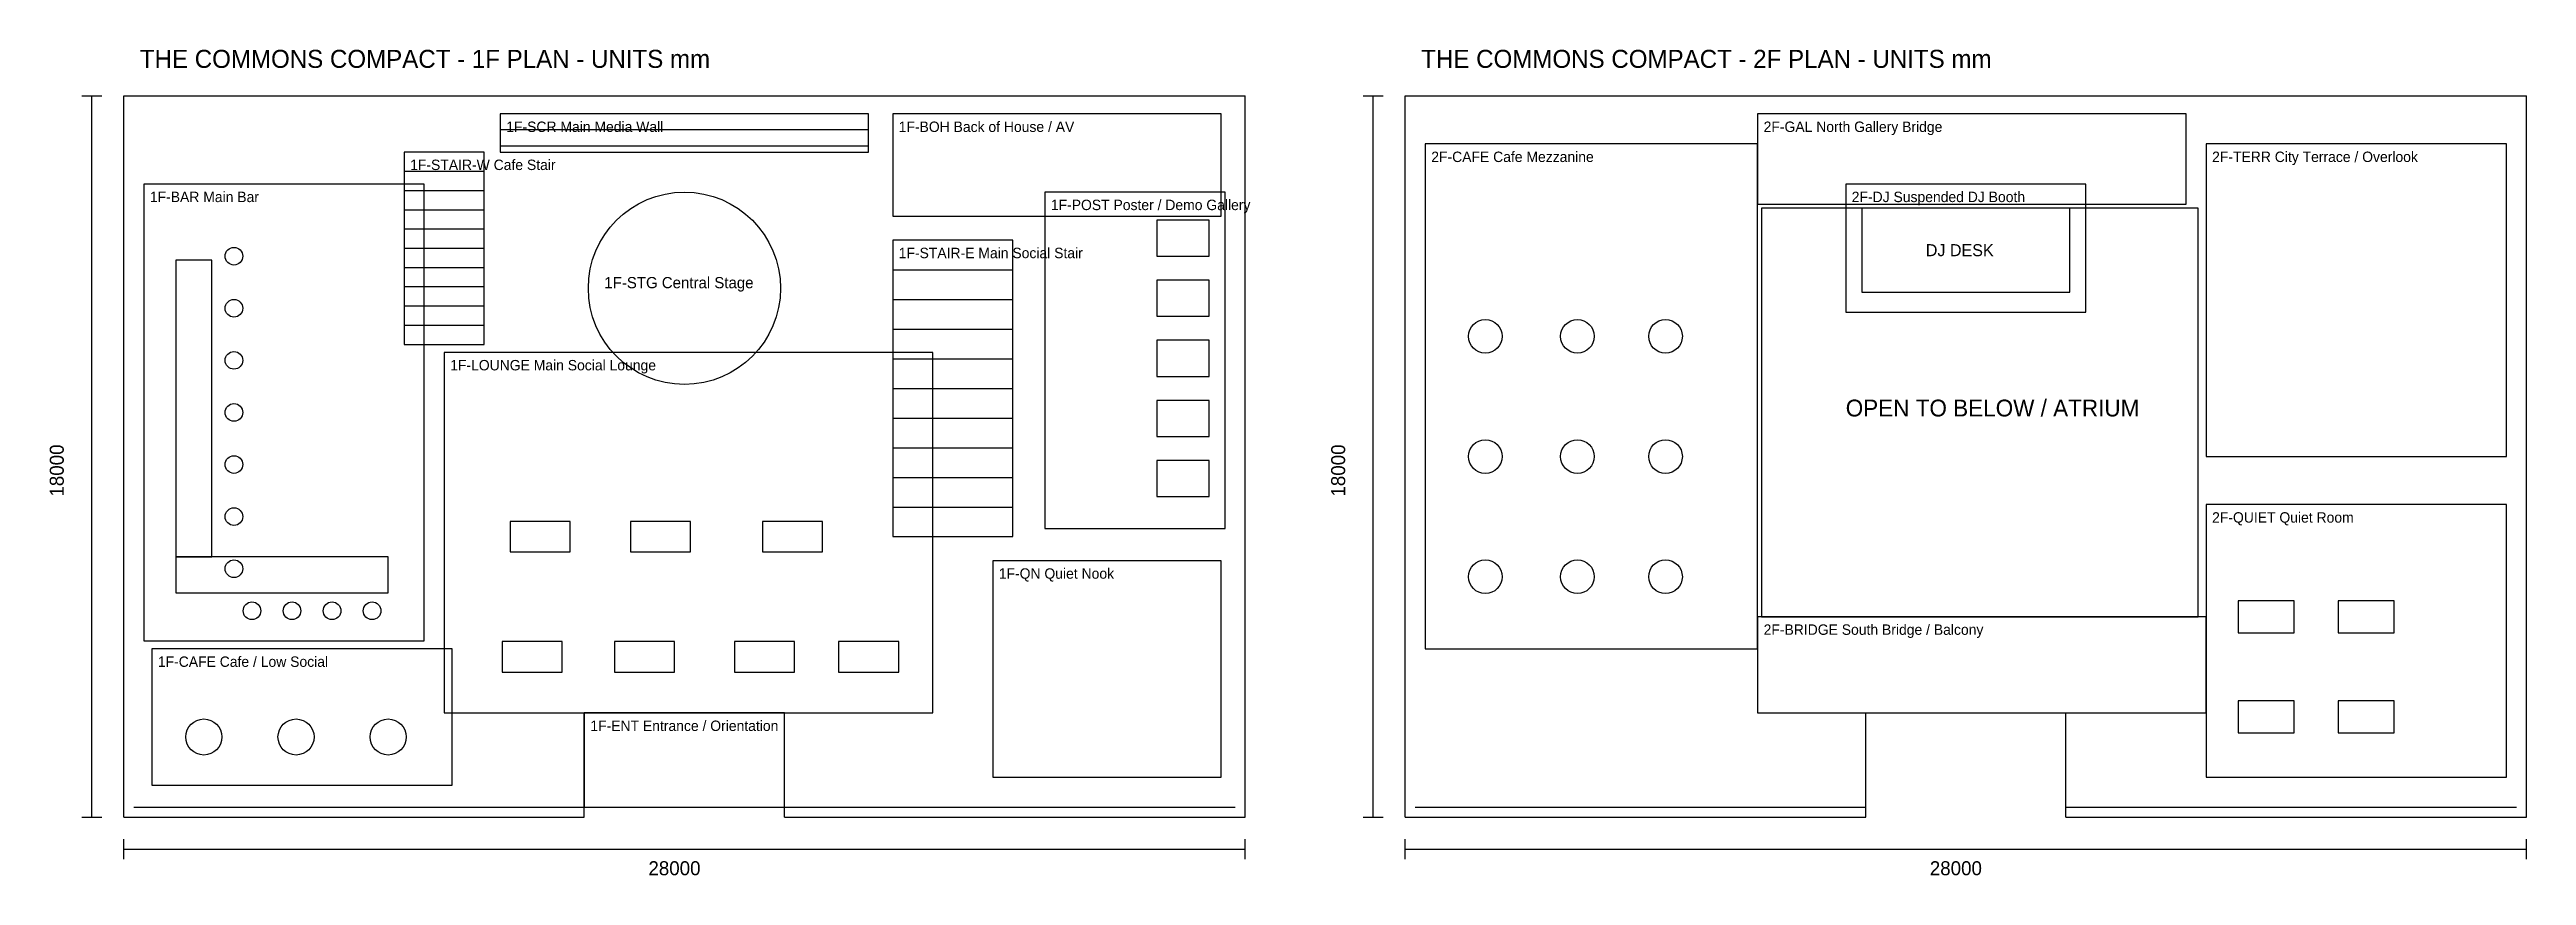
# Model space of a CAD drawing. Header units: millimetres. Extents: x -1855 to 60000, y -1455 to 19157.
import ezdxf

# ---------------------------------------------------------------- set-up
doc = ezdxf.new("R2010")
doc.units = ezdxf.units.MM
for name, color, linetype in [('A-DIMS', 5, 'Continuous'), ('A-DOOR', 3, 'Continuous'), ('A-FURN', 8, 'Continuous'), ('A-GLAZ', 4, 'Continuous'), ('A-STAIR', 6, 'Continuous'), ('A-TEXT', 7, 'Continuous'), ('A-WALL', 7, 'Continuous'), ('A-ZONE', 2, 'Continuous'), ('AV-SCREEN', 5, 'Continuous'), ('AV-STAGE', 1, 'Continuous')]:
    doc.layers.add(name, color=color, linetype=linetype)

msp = doc.modelspace()

# ---------------------------------------------------------------- linework, layer by layer
at = {"layer": 'A-DIMS'}
for p, q in [((-1050, 18000), (-550, 18000)), ((-800, 0), (-800, 18000)), ((30950, 18000), (31450, 18000)), ((31200, 0), (31200, 18000)), ((-1050, 0), (-550, 0)), ((30950, 0), (31450, 0)), ((0, -1050), (0, -550)), ((28000, -1050), (28000, -550)), ((32000, -1050), (32000, -550)), ((60000, -1050), (60000, -550)), ((0, -800), (28000, -800)), ((32000, -800), (60000, -800))]:
    msp.add_line(p, q, dxfattribs=at)
at = {"layer": 'A-DOOR'}
for p, q in [((11500, 0), (11500, 2600)), ((16500, 0), (16500, 2600)), ((43500, 0), (43500, 2600)), ((48500, 0), (48500, 2600))]:
    msp.add_line(p, q, dxfattribs=at)
at = {"layer": 'A-FURN'}
for points in [[(1300, 6500), (2200, 6500), (2200, 13900), (1300, 13900), (1300, 6500)], [(9650, 6620), (11150, 6620), (11150, 7380), (9650, 7380), (9650, 6620)], [(12650, 6620), (14150, 6620), (14150, 7380), (12650, 7380), (12650, 6620)], [(15950, 6620), (17450, 6620), (17450, 7380), (15950, 7380), (15950, 6620)], [(1300, 5600), (6600, 5600), (6600, 6500), (1300, 6500), (1300, 5600)], [(52800, 4600), (54200, 4600), (54200, 5400), (52800, 5400), (52800, 4600)], [(55300, 4600), (56700, 4600), (56700, 5400), (55300, 5400), (55300, 4600)], [(9450, 3620), (10950, 3620), (10950, 4380), (9450, 4380), (9450, 3620)], [(12250, 3620), (13750, 3620), (13750, 4380), (12250, 4380), (12250, 3620)], [(15250, 3620), (16750, 3620), (16750, 4380), (15250, 4380), (15250, 3620)], [(17850, 3620), (19350, 3620), (19350, 4380), (17850, 4380), (17850, 3620)], [(52800, 2100), (54200, 2100), (54200, 2900), (52800, 2900), (52800, 2100)], [(55300, 2100), (56700, 2100), (56700, 2900), (55300, 2900), (55300, 2100)]]:
    msp.add_lwpolyline(points, dxfattribs=at)
for centre, radius in [((2750, 14000), 220), ((2750, 12700), 220), ((34000, 12000), 420), ((36300, 12000), 420), ((38500, 12000), 420), ((2750, 11400), 220), ((2750, 10100), 220), ((34000, 9000), 420), ((36300, 9000), 420), ((38500, 9000), 420), ((2750, 8800), 220), ((2750, 7500), 220), ((2750, 6200), 220), ((34000, 6000), 420), ((36300, 6000), 420), ((38500, 6000), 420), ((3200, 5150), 220), ((4200, 5150), 220), ((5200, 5150), 220), ((6200, 5150), 220), ((2000, 2000), 450), ((4300, 2000), 450), ((6600, 2000), 450)]:
    msp.add_circle(centre, radius, dxfattribs=at)
at = {"layer": 'A-GLAZ'}
msp.add_lwpolyline([(40900, 5000), (51800, 5000), (51800, 15200), (40900, 15200), (40900, 5000)], dxfattribs=at)
at = {"layer": 'A-STAIR'}
for p, q in [((7000, 16120), (9000, 16120)), ((7000, 15640), (9000, 15640)), ((7000, 15160), (9000, 15160)), ((7000, 14680), (9000, 14680)), ((7000, 14200), (9000, 14200)), ((7000, 13720), (9000, 13720)), ((19200, 13660), (22200, 13660)), ((7000, 13240), (9000, 13240)), ((7000, 12760), (9000, 12760)), ((19200, 12920), (22200, 12920)), ((7000, 12280), (9000, 12280)), ((19200, 12180), (22200, 12180)), ((19200, 11440), (22200, 11440)), ((19200, 10700), (22200, 10700)), ((19200, 9960), (22200, 9960)), ((19200, 9220), (22200, 9220)), ((19200, 8480), (22200, 8480)), ((19200, 7740), (22200, 7740))]:
    msp.add_line(p, q, dxfattribs=at)
for points in [[(7000, 11800), (9000, 11800), (9000, 16600), (7000, 16600), (7000, 11800)], [(19200, 7000), (22200, 7000), (22200, 14400), (19200, 14400), (19200, 7000)]]:
    msp.add_lwpolyline(points, dxfattribs=at)
at = {"layer": 'A-WALL'}
for p, q in [((0, 0), (0, 18000)), ((0, 18000), (28000, 18000)), ((28000, 0), (28000, 18000)), ((32000, 0), (32000, 18000)), ((32000, 18000), (60000, 18000)), ((60000, 0), (60000, 18000)), ((0, 0), (11500, 0)), ((250, 250), (11500, 250)), ((16500, 250), (27750, 250)), ((16500, 0), (28000, 0)), ((32000, 0), (43500, 0)), ((32250, 250), (43500, 250)), ((48500, 250), (59750, 250)), ((48500, 0), (60000, 0))]:
    msp.add_line(p, q, dxfattribs=at)
at = {"layer": 'A-ZONE'}
for points in [[(9400, 16600), (18600, 16600), (18600, 17550), (9400, 17550), (9400, 16600)], [(19200, 15000), (27400, 15000), (27400, 17550), (19200, 17550), (19200, 15000)], [(40800, 15300), (51500, 15300), (51500, 17550), (40800, 17550), (40800, 15300)], [(32500, 4200), (40800, 4200), (40800, 16800), (32500, 16800), (32500, 4200)], [(52000, 9000), (59500, 9000), (59500, 16800), (52000, 16800), (52000, 9000)], [(7000, 11800), (9000, 11800), (9000, 16600), (7000, 16600), (7000, 11800)], [(500, 4400), (7500, 4400), (7500, 15800), (500, 15800), (500, 4400)], [(23000, 7200), (27500, 7200), (27500, 15600), (23000, 15600), (23000, 7200)], [(43000, 12600), (49000, 12600), (49000, 15800), (43000, 15800), (43000, 12600)], [(19200, 7000), (22200, 7000), (22200, 14400), (19200, 14400), (19200, 7000)], [(8000, 2600), (20200, 2600), (20200, 11600), (8000, 11600), (8000, 2600)], [(52000, 1000), (59500, 1000), (59500, 7800), (52000, 7800), (52000, 1000)], [(21700, 1000), (27400, 1000), (27400, 6400), (21700, 6400), (21700, 1000)], [(40800, 2600), (52000, 2600), (52000, 5000), (40800, 5000), (40800, 2600)], [(700, 800), (8200, 800), (8200, 4200), (700, 4200), (700, 800)], [(11500, 250), (16500, 250), (16500, 2600), (11500, 2600), (11500, 250)]]:
    msp.add_lwpolyline(points, dxfattribs=at)
at = {"layer": 'AV-SCREEN'}
for points in [[(9400, 16750), (18600, 16750), (18600, 17150), (9400, 17150), (9400, 16750)], [(25800, 14000), (27100, 14000), (27100, 14900), (25800, 14900), (25800, 14000)], [(25800, 12500), (27100, 12500), (27100, 13400), (25800, 13400), (25800, 12500)], [(25800, 11000), (27100, 11000), (27100, 11900), (25800, 11900), (25800, 11000)], [(25800, 9500), (27100, 9500), (27100, 10400), (25800, 10400), (25800, 9500)], [(25800, 8000), (27100, 8000), (27100, 8900), (25800, 8900), (25800, 8000)]]:
    msp.add_lwpolyline(points, dxfattribs=at)
at = {"layer": 'AV-STAGE'}
msp.add_lwpolyline([(43400, 13100), (48600, 13100), (48600, 15200), (43400, 15200), (43400, 13100)], dxfattribs=at)
msp.add_circle((14000, 13200), 2400, dxfattribs=at)
msp.add_circle((14000, 13200), 2400, dxfattribs=at)

# ---------------------------------------------------------------- texts
at = {"layer": 'A-DIMS'}
for p in [(-1500, 8000), (30500, 8000)]:
    msp.add_text('18000', height=350, rotation=90, dxfattribs=at).set_placement(p)
for p in [(13100, -1450), (45100, -1450)]:
    msp.add_text('28000', height=350, dxfattribs=at).set_placement(p)
at = {"layer": 'A-TEXT'}
for s, height, p in [('THE COMMONS COMPACT - 1F PLAN - UNITS mm', 450, (400, 18700)), ('THE COMMONS COMPACT - 2F PLAN - UNITS mm', 450, (32400, 18700)), ('1F-SCR Main Media Wall', 260, (9550, 17100)), ('1F-BOH Back of House / AV', 260, (19350, 17100)), ('2F-GAL North Gallery Bridge', 260, (40950, 17100)), ('1F-STAIR-W Cafe Stair', 260, (7150, 16150)), ('2F-CAFE Cafe Mezzanine', 260, (32650, 16350)), ('2F-TERR City Terrace / Overlook', 260, (52150, 16350)), ('1F-BAR Main Bar', 260, (650, 15350)), ('2F-DJ Suspended DJ Booth', 260, (43150, 15350)), ('1F-POST Poster / Demo Gallery', 260, (23150, 15150)), ('DJ DESK', 300, (45000, 14000)), ('1F-STAIR-E Main Social Stair', 260, (19350, 13950)), ('1F-STG Central Stage', 280, (12000, 13200)), ('1F-LOUNGE Main Social Lounge', 260, (8150, 11150)), ('OPEN TO BELOW / ATRIUM', 420, (43000, 10000)), ('2F-QUIET Quiet Room', 260, (52150, 7350)), ('1F-QN Quiet Nook', 260, (21850, 5950)), ('2F-BRIDGE South Bridge / Balcony', 260, (40950, 4550)), ('1F-CAFE Cafe / Low Social', 260, (850, 3750)), ('1F-ENT Entrance / Orientation', 260, (11650, 2150))]:
    msp.add_text(s, height=height, dxfattribs=at).set_placement(p)

doc.saveas('drawing.dxf')
